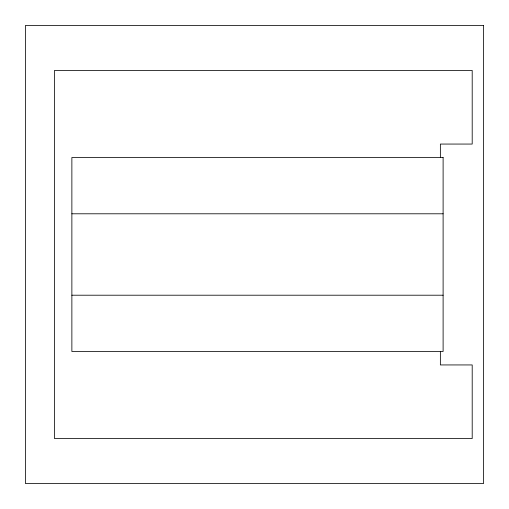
<?xml version="1.0" encoding="UTF-8"?>
<svg xmlns="http://www.w3.org/2000/svg" width="509" height="509" viewBox="0 0 509 509"><rect width="100%" height="100%" fill="white"/><g stroke="black" fill="none" stroke-linecap="round" stroke-linejoin="round"><path stroke-width="0.76" d="M71.871 213.793L443.11 213.793M71.871 295.207L443.11 295.207M440.368 157.523L440.368 144.06L472.199 144.06L472.199 70.439L54.488 70.439L54.488 438.561L472.199 438.561L472.199 364.94L440.368 364.94L440.368 351.477M483.55 25.45L25.45 25.45L25.45 483.55L483.55 483.55L483.55 25.45M443.11 157.51L71.871 157.51L71.871 351.49L443.11 351.49L443.11 157.51"/></g></svg>
